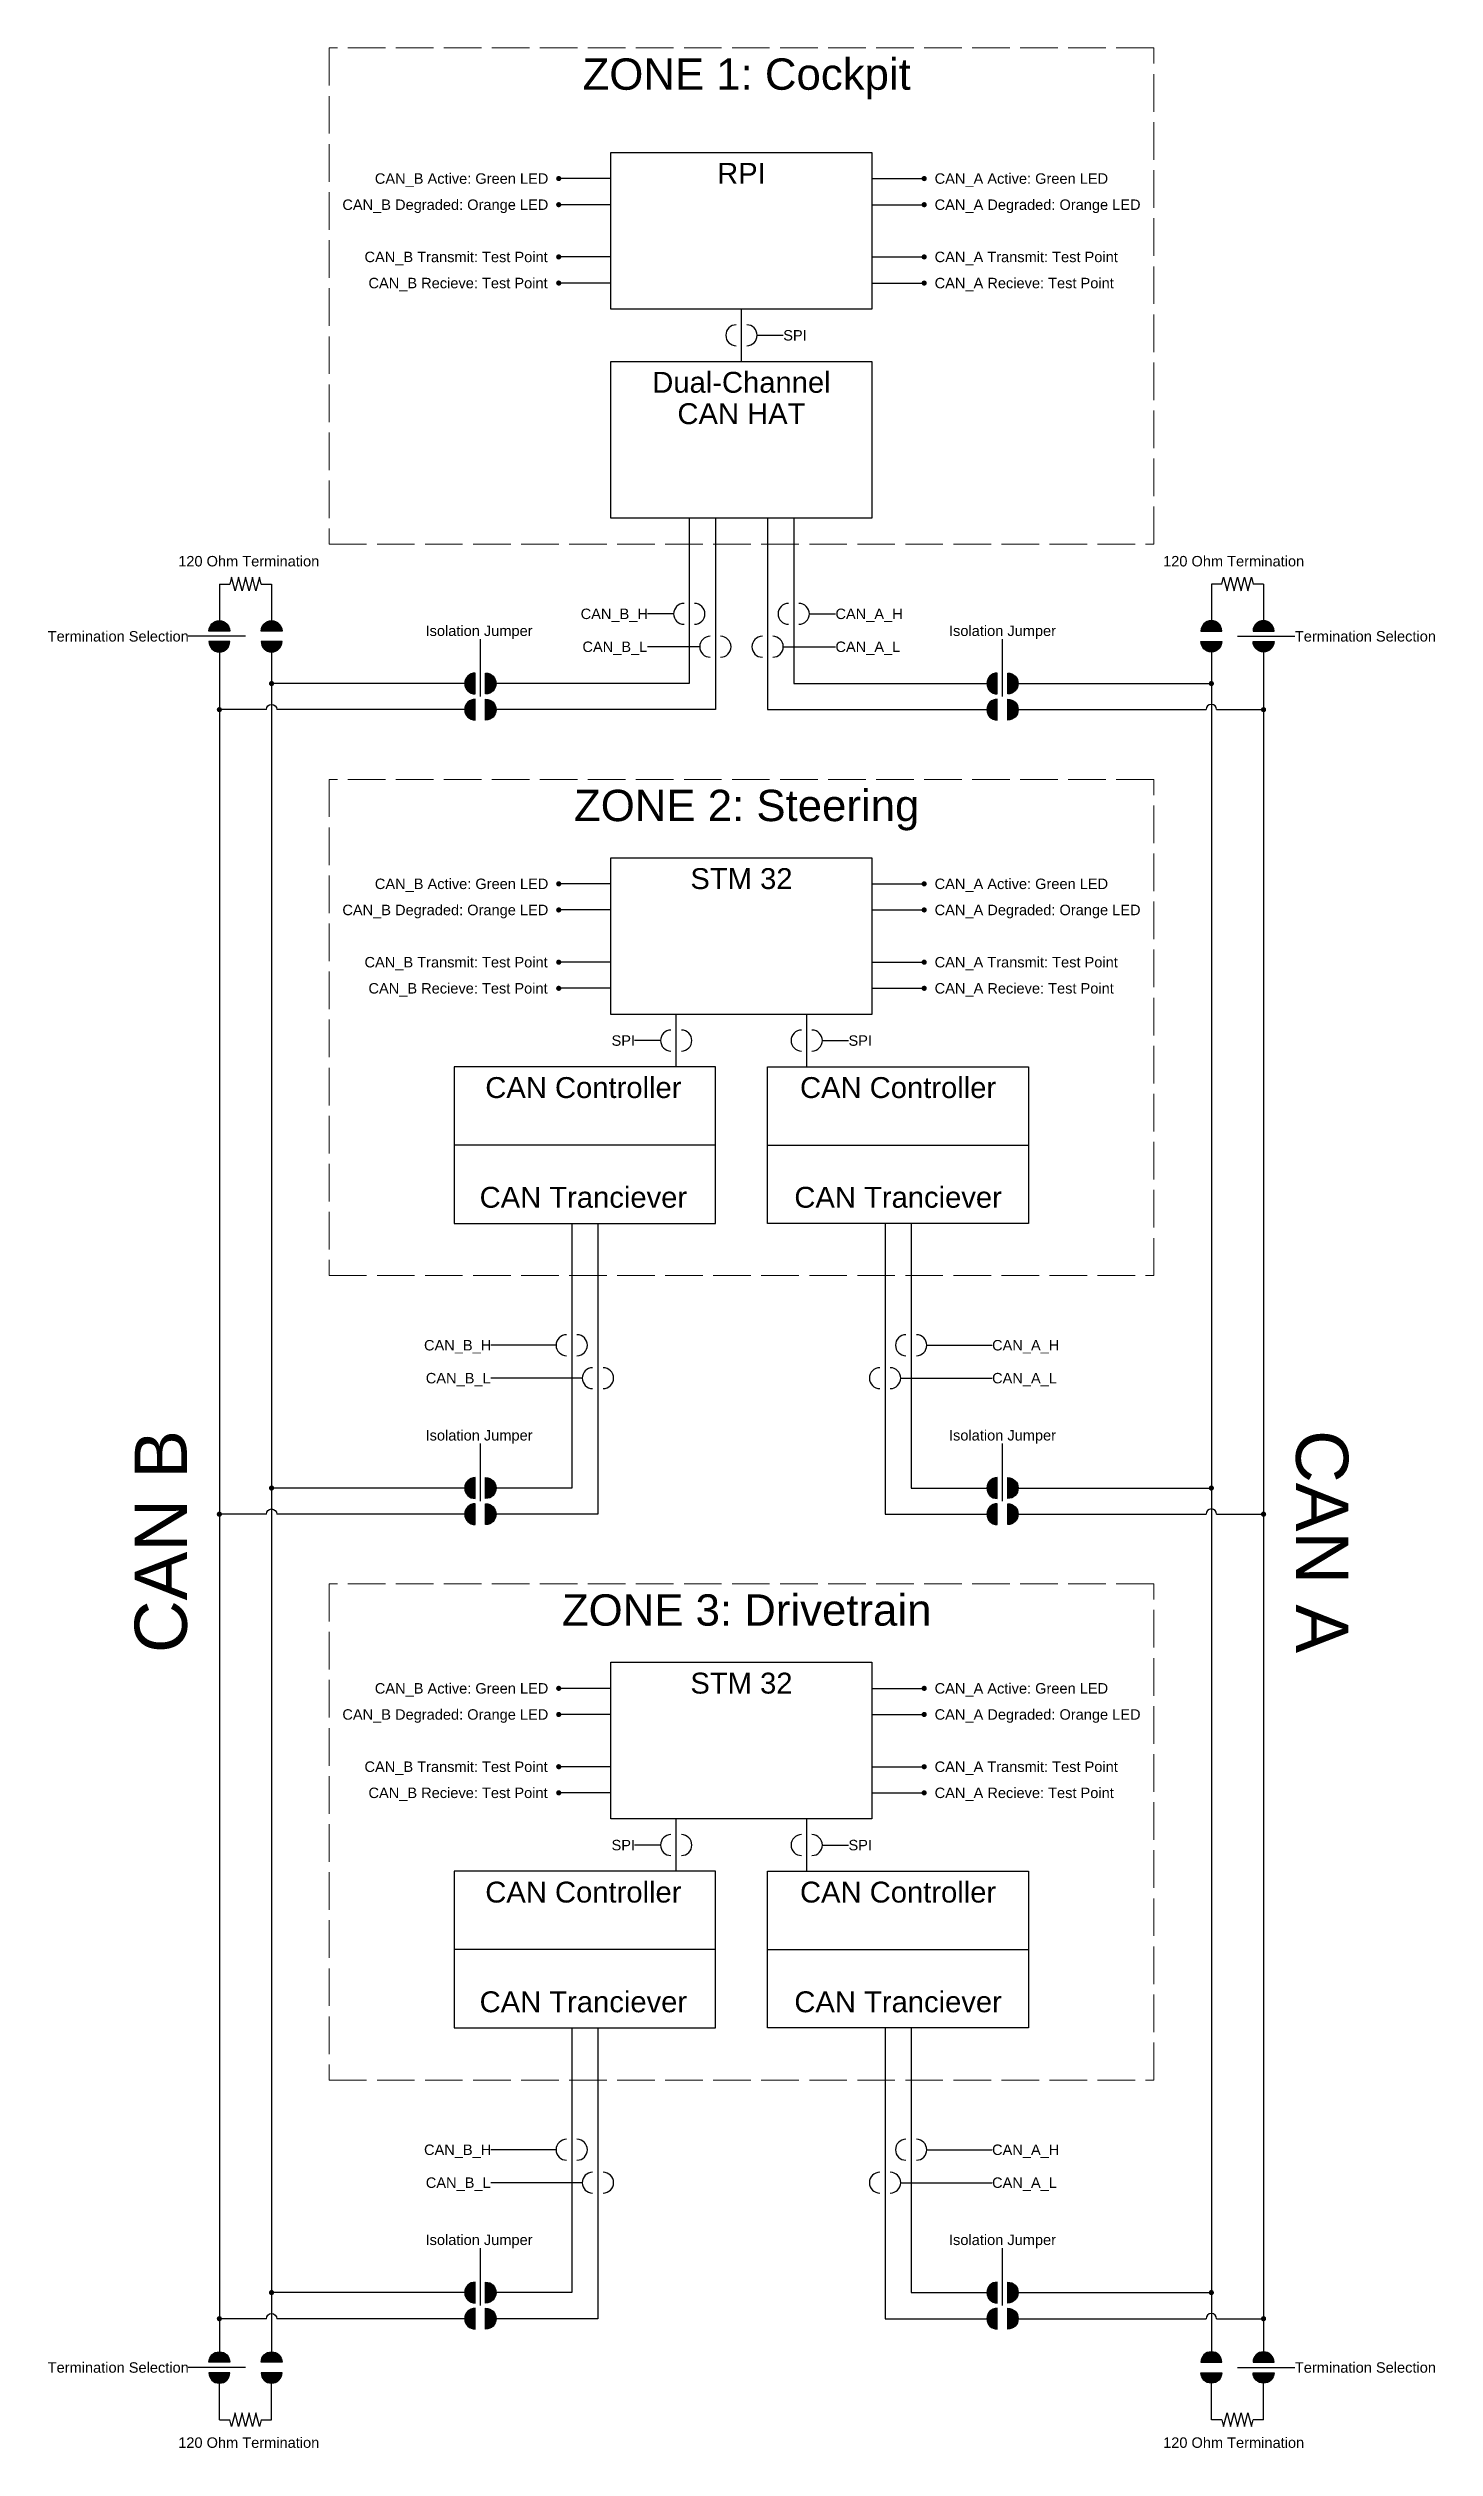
# Model space of a CAD drawing. Header units: inches. Extents: x 28.3 to 41.5, y 43 to 66.
import ezdxf
from ezdxf.enums import TextEntityAlignment as Align

# ---------------------------------------------------------------- set-up
doc = ezdxf.new("R2010")
doc.units = ezdxf.units.IN
doc.header["$LTSCALE"] = 0.03
doc.header["$MEASUREMENT"] = 0
doc.linetypes.add('ACAD_ISO02W100', pattern=[15, 12, -3])
for name, color, linetype in [('Lables', 7, 'Continuous'), ('Module', 1, 'Continuous'), ('Wires', 2, 'Continuous')]:
    doc.layers.add(name, color=color, linetype=linetype)
doc.layers.add('Zones', color=7, linetype='ACAD_ISO02W100', lineweight=0)
doc.styles.get("Standard").update_dxf_attribs({"font": 'Arial.ttf'})

# ---------------------------------------------------------------- blocks, each defined once
blk = doc.blocks.new('Dot')
at = {"layer": 'Wires'}
h = blk.add_hatch(color=256, dxfattribs=at)
h.dxf.hatch_style = 1
h.paths.add_polyline_path([(-0.05, 0), (0.05, 0, 1)])
h.paths.add_polyline_path([(0, 0), (-0.05, 0, 0.414214), (0, -0.05)])
h.paths.add_polyline_path([(0.05, 0), (0, 0), (0, -0.05, 0.414214)])
blk = doc.blocks.new('Bump')
at = {"layer": 'Wires'}
blk.add_arc((0, 0), 0.1, 0, 180, dxfattribs=at)

msp = doc.modelspace()

# ---------------------------------------------------------------- hatches: boundary and pattern name
at = {"layer": 'Wires'}
h = msp.add_hatch(color=256, dxfattribs=at)
h.dxf.hatch_style = 1
h.paths.add_polyline_path([(30, 60.421, 1), (29.8, 60.421)])
h = msp.add_hatch(color=256, dxfattribs=at)
h.dxf.hatch_style = 1
h.paths.add_polyline_path([(30.5, 60.421, 1), (30.3, 60.421)])
h = msp.add_hatch(color=256, dxfattribs=at)
h.dxf.hatch_style = 1
h.paths.add_polyline_path([(39.5, 60.421, 1), (39.3, 60.421)])
h = msp.add_hatch(color=256, dxfattribs=at)
h.dxf.hatch_style = 1
h.paths.add_polyline_path([(40, 60.421, 1), (39.8, 60.421)])
h = msp.add_hatch(color=256, dxfattribs=at)
h.dxf.hatch_style = 1
h.paths.add_polyline_path([(29.9, 60.321), (29.9, 60.221, 0.414214), (30, 60.321)])
h.paths.add_polyline_path([(29.8, 60.321, 0.414214), (29.9, 60.221), (29.9, 60.321)])
h = msp.add_hatch(color=256, dxfattribs=at)
h.dxf.hatch_style = 1
h.paths.add_polyline_path([(30.4, 60.321), (30.4, 60.221, 0.414214), (30.5, 60.321)])
h.paths.add_polyline_path([(30.3, 60.321, 0.414214), (30.4, 60.221), (30.4, 60.321)])
h = msp.add_hatch(color=256, dxfattribs=at)
h.dxf.hatch_style = 1
h.paths.add_polyline_path([(39.4, 60.321), (39.4, 60.221, -0.414214), (39.3, 60.321)])
h.paths.add_polyline_path([(39.5, 60.321, -0.414214), (39.4, 60.221), (39.4, 60.321)])
h = msp.add_hatch(color=256, dxfattribs=at)
h.dxf.hatch_style = 1
h.paths.add_polyline_path([(39.9, 60.321), (39.9, 60.221, -0.414214), (39.8, 60.321)])
h.paths.add_polyline_path([(40, 60.321, -0.414214), (39.9, 60.221), (39.9, 60.321)])
h = msp.add_hatch(color=256, dxfattribs=at)
h.dxf.hatch_style = 1
h.paths.add_polyline_path([(32.35, 59.919), (32.25, 59.919, 0.414214), (32.35, 59.819)])
h.paths.add_polyline_path([(32.35, 60.019, 0.414214), (32.25, 59.919), (32.35, 59.919)])
h = msp.add_hatch(color=256, dxfattribs=at)
h.dxf.hatch_style = 1
h.paths.add_polyline_path([(32.45, 59.819, 0.414214), (32.55, 59.919), (32.45, 59.919)])
h.paths.add_polyline_path([(32.45, 59.919), (32.55, 59.919, 0.414214), (32.45, 60.019)])
h = msp.add_hatch(color=256, dxfattribs=at)
h.dxf.hatch_style = 1
h.paths.add_polyline_path([(37.35, 59.919), (37.25, 59.919, 0.414214), (37.35, 59.819)])
h.paths.add_polyline_path([(37.35, 60.019, 0.414214), (37.25, 59.919), (37.35, 59.919)])
h = msp.add_hatch(color=256, dxfattribs=at)
h.dxf.hatch_style = 1
h.paths.add_polyline_path([(37.45, 59.919), (37.55, 59.919, -0.414214), (37.45, 59.819)])
h.paths.add_polyline_path([(37.45, 60.019, -0.414214), (37.55, 59.919), (37.45, 59.919)])
h = msp.add_hatch(color=256, dxfattribs=at)
h.dxf.hatch_style = 1
h.paths.add_polyline_path([(32.35, 59.669), (32.25, 59.669, 0.414214), (32.35, 59.569)])
h.paths.add_polyline_path([(32.35, 59.769, 0.414214), (32.25, 59.669), (32.35, 59.669)])
h = msp.add_hatch(color=256, dxfattribs=at)
h.dxf.hatch_style = 1
h.paths.add_polyline_path([(32.45, 59.769), (32.45, 59.569, 1)])
h = msp.add_hatch(color=256, dxfattribs=at)
h.dxf.hatch_style = 1
h.paths.add_polyline_path([(37.35, 59.569), (37.35, 59.769, 1)])
h = msp.add_hatch(color=256, dxfattribs=at)
h.dxf.hatch_style = 1
h.paths.add_polyline_path([(37.45, 59.669), (37.55, 59.669, -0.414214), (37.45, 59.569)])
h.paths.add_polyline_path([(37.45, 59.769, -0.414214), (37.55, 59.669), (37.45, 59.669)])
h = msp.add_hatch(color=256, dxfattribs=at)
h.dxf.hatch_style = 1
h.paths.add_polyline_path([(32.35, 52.219), (32.25, 52.219, 0.414214), (32.35, 52.119)])
h.paths.add_polyline_path([(32.35, 52.319, 0.414214), (32.25, 52.219), (32.35, 52.219)])
h = msp.add_hatch(color=256, dxfattribs=at)
h.dxf.hatch_style = 1
h.paths.add_polyline_path([(32.45, 52.119, 0.414214), (32.55, 52.219), (32.45, 52.219)])
h.paths.add_polyline_path([(32.45, 52.219), (32.55, 52.219, 0.414214), (32.45, 52.319)])
h = msp.add_hatch(color=256, dxfattribs=at)
h.dxf.hatch_style = 1
h.paths.add_polyline_path([(37.35, 52.219), (37.25, 52.219, 0.414214), (37.35, 52.119)])
h.paths.add_polyline_path([(37.35, 52.319, 0.414214), (37.25, 52.219), (37.35, 52.219)])
h = msp.add_hatch(color=256, dxfattribs=at)
h.dxf.hatch_style = 1
h.paths.add_polyline_path([(37.45, 52.219), (37.55, 52.219, -0.414214), (37.45, 52.119)])
h.paths.add_polyline_path([(37.45, 52.319, -0.414214), (37.55, 52.219), (37.45, 52.219)])
h = msp.add_hatch(color=256, dxfattribs=at)
h.dxf.hatch_style = 1
h.paths.add_polyline_path([(32.35, 51.969), (32.25, 51.969, 0.414214), (32.35, 51.869)])
h.paths.add_polyline_path([(32.35, 52.069, 0.414214), (32.25, 51.969), (32.35, 51.969)])
h = msp.add_hatch(color=256, dxfattribs=at)
h.dxf.hatch_style = 1
h.paths.add_polyline_path([(32.45, 51.869, 1), (32.45, 52.069)])
h = msp.add_hatch(color=256, dxfattribs=at)
h.dxf.hatch_style = 1
h.paths.add_polyline_path([(37.35, 52.069, 1), (37.35, 51.869)])
h = msp.add_hatch(color=256, dxfattribs=at)
h.dxf.hatch_style = 1
h.paths.add_polyline_path([(37.45, 51.969), (37.55, 51.969, -0.414214), (37.45, 51.869)])
h.paths.add_polyline_path([(37.45, 52.069, -0.414214), (37.55, 51.969), (37.45, 51.969)])
h = msp.add_hatch(color=256, dxfattribs=at)
h.dxf.hatch_style = 1
h.paths.add_polyline_path([(32.35, 44.519), (32.25, 44.519, 0.414214), (32.35, 44.419)])
h.paths.add_polyline_path([(32.35, 44.619, 0.414214), (32.25, 44.519), (32.35, 44.519)])
h = msp.add_hatch(color=256, dxfattribs=at)
h.dxf.hatch_style = 1
h.paths.add_polyline_path([(32.45, 44.419, 0.414214), (32.55, 44.519), (32.45, 44.519)])
h.paths.add_polyline_path([(32.45, 44.519), (32.55, 44.519, 0.414214), (32.45, 44.619)])
h = msp.add_hatch(color=256, dxfattribs=at)
h.dxf.hatch_style = 1
h.paths.add_polyline_path([(37.35, 44.519), (37.25, 44.519, 0.414214), (37.35, 44.419)])
h.paths.add_polyline_path([(37.35, 44.619, 0.414214), (37.25, 44.519), (37.35, 44.519)])
h = msp.add_hatch(color=256, dxfattribs=at)
h.dxf.hatch_style = 1
h.paths.add_polyline_path([(37.45, 44.519), (37.55, 44.519, -0.414214), (37.45, 44.419)])
h.paths.add_polyline_path([(37.45, 44.619, -0.414214), (37.55, 44.519), (37.45, 44.519)])
h = msp.add_hatch(color=256, dxfattribs=at)
h.dxf.hatch_style = 1
h.paths.add_polyline_path([(32.35, 44.269), (32.25, 44.269, 0.414214), (32.35, 44.169)])
h.paths.add_polyline_path([(32.35, 44.369, 0.414214), (32.25, 44.269), (32.35, 44.269)])
h = msp.add_hatch(color=256, dxfattribs=at)
h.dxf.hatch_style = 1
h.paths.add_polyline_path([(32.45, 44.169, 1), (32.45, 44.369)])
h = msp.add_hatch(color=256, dxfattribs=at)
h.dxf.hatch_style = 1
h.paths.add_polyline_path([(37.35, 44.369, 1), (37.35, 44.169)])
h = msp.add_hatch(color=256, dxfattribs=at)
h.dxf.hatch_style = 1
h.paths.add_polyline_path([(37.45, 44.269), (37.55, 44.269, -0.414214), (37.45, 44.169)])
h.paths.add_polyline_path([(37.45, 44.369, -0.414214), (37.55, 44.269), (37.45, 44.269)])
h = msp.add_hatch(color=256, dxfattribs=at)
h.dxf.hatch_style = 1
h.paths.add_polyline_path([(29.9, 43.852), (29.9, 43.952, -0.414214), (30, 43.852)])
h.paths.add_polyline_path([(29.8, 43.852, -0.414214), (29.9, 43.952), (29.9, 43.852)])
h = msp.add_hatch(color=256, dxfattribs=at)
h.dxf.hatch_style = 1
h.paths.add_polyline_path([(30.4, 43.852), (30.4, 43.952, -0.414214), (30.5, 43.852)])
h.paths.add_polyline_path([(30.3, 43.852, -0.414214), (30.4, 43.952), (30.4, 43.852)])
h = msp.add_hatch(color=256, dxfattribs=at)
h.dxf.hatch_style = 1
h.paths.add_polyline_path([(39.4, 43.852), (39.4, 43.952, 0.414214), (39.3, 43.852)])
h.paths.add_polyline_path([(39.5, 43.852, 0.414214), (39.4, 43.952), (39.4, 43.852)])
h = msp.add_hatch(color=256, dxfattribs=at)
h.dxf.hatch_style = 1
h.paths.add_polyline_path([(39.9, 43.852), (39.9, 43.952, 0.414214), (39.8, 43.852)])
h.paths.add_polyline_path([(40, 43.852, 0.414214), (39.9, 43.952), (39.9, 43.852)])
h = msp.add_hatch(color=256, dxfattribs=at)
h.dxf.hatch_style = 1
h.paths.add_polyline_path([(29.8, 43.752, 1), (30, 43.752)])
h = msp.add_hatch(color=256, dxfattribs=at)
h.dxf.hatch_style = 1
h.paths.add_polyline_path([(30.3, 43.752, 1), (30.5, 43.752)])
h = msp.add_hatch(color=256, dxfattribs=at)
h.dxf.hatch_style = 1
h.paths.add_polyline_path([(39.3, 43.752, 1), (39.5, 43.752)])
h = msp.add_hatch(color=256, dxfattribs=at)
h.dxf.hatch_style = 1
h.paths.add_polyline_path([(39.8, 43.752, 1), (40, 43.752)])

# ---------------------------------------------------------------- linework, layer by layer
at = {"layer": 'Lables'}
for p, q in [((35.05, 63.252), (35.3, 63.252)), ((34.25, 60.586), (34, 60.586)), ((35.55, 60.586), (35.8, 60.586)), ((30.15, 60.371), (29.6, 60.371)), ((32.4, 59.794), (32.4, 60.344)), ((34.5, 60.271), (34, 60.271)), ((35.3, 60.271), (35.8, 60.271)), ((37.4, 59.794), (37.4, 60.344)), ((39.65, 60.371), (40.2, 60.371)), ((34.125, 56.502), (33.875, 56.502)), ((35.675, 56.502), (35.925, 56.502)), ((33.125, 53.586), (32.5, 53.586)), ((36.675, 53.586), (37.3, 53.586)), ((33.375, 53.271), (32.5, 53.271)), ((36.425, 53.271), (37.3, 53.271)), ((32.4, 52.094), (32.4, 52.644)), ((37.4, 52.094), (37.4, 52.644)), ((34.125, 48.802), (33.875, 48.802)), ((35.675, 48.802), (35.925, 48.802)), ((33.125, 45.886), (32.5, 45.886)), ((36.675, 45.886), (37.3, 45.886)), ((33.375, 45.571), (32.5, 45.571)), ((36.425, 45.571), (37.3, 45.571)), ((32.4, 44.394), (32.4, 44.944)), ((37.4, 44.394), (37.4, 44.944)), ((30.15, 43.802), (29.6, 43.802)), ((39.65, 43.802), (40.2, 43.802))]:
    msp.add_line(p, q, dxfattribs=at)
for centre, start, end in [((34.85, 63.252), 90, 270), ((34.95, 63.252), 270, 90), ((34.35, 60.586), 90, 270), ((34.45, 60.586), 270, 90), ((35.35, 60.586), 90, 270), ((35.45, 60.586), 270, 90), ((34.6, 60.271), 90, 270), ((34.7, 60.271), 270, 90), ((35.1, 60.271), 90, 270), ((35.2, 60.271), 270, 90), ((34.225, 56.502), 90, 270), ((34.325, 56.502), 270, 90), ((35.475, 56.502), 90, 270), ((35.575, 56.502), 270, 90), ((33.225, 53.586), 90, 270), ((33.325, 53.586), 270, 90), ((36.475, 53.586), 90, 270), ((36.575, 53.586), 270, 90), ((33.475, 53.271), 90, 270), ((33.575, 53.271), 270, 90), ((36.225, 53.271), 90, 270), ((36.325, 53.271), 270, 90), ((34.225, 48.802), 90, 270), ((34.325, 48.802), 270, 90), ((35.475, 48.802), 90, 270), ((35.575, 48.802), 270, 90), ((33.225, 45.886), 90, 270), ((33.325, 45.886), 270, 90), ((36.475, 45.886), 90, 270), ((36.575, 45.886), 270, 90), ((33.475, 45.571), 90, 270), ((33.575, 45.571), 270, 90), ((36.225, 45.571), 90, 270), ((36.325, 45.571), 270, 90)]:
    msp.add_arc(centre, 0.1, start, end, dxfattribs=at)
at = {"layer": 'Module'}
for p, q in [((34.65, 56.252), (32.15, 56.252)), ((32.15, 56.252), (32.15, 54.752)), ((34.65, 54.752), (34.65, 56.252)), ((35.15, 56.252), (37.65, 56.252)), ((35.15, 54.752), (35.15, 56.252)), ((37.65, 56.252), (37.65, 54.752)), ((34.65, 55.502), (32.15, 55.502)), ((35.15, 55.502), (37.65, 55.502)), ((32.15, 54.752), (34.65, 54.752)), ((37.65, 54.752), (35.15, 54.752)), ((34.65, 48.552), (32.15, 48.552)), ((32.15, 48.552), (32.15, 47.052)), ((34.65, 47.052), (34.65, 48.552)), ((35.15, 48.552), (37.65, 48.552)), ((35.15, 47.052), (35.15, 48.552)), ((37.65, 48.552), (37.65, 47.052)), ((34.65, 47.802), (32.15, 47.802)), ((35.15, 47.802), (37.65, 47.802)), ((32.15, 47.052), (34.65, 47.052)), ((37.65, 47.052), (35.15, 47.052))]:
    msp.add_line(p, q, dxfattribs=at)
for points in [[(33.65, 65.002), (36.15, 65.002), (36.15, 63.502), (33.65, 63.502)], [(33.65, 63.002), (36.15, 63.002), (36.15, 61.502), (33.65, 61.502)], [(33.65, 58.252), (36.15, 58.252), (36.15, 56.752), (33.65, 56.752)], [(33.65, 50.552), (36.15, 50.552), (36.15, 49.052), (33.65, 49.052)]]:
    msp.add_lwpolyline(points, close=True, dxfattribs=at)
at = {"layer": 'Wires'}
for p, q in [((33.65, 64.752), (33.15, 64.752)), ((36.15, 64.752), (36.65, 64.752)), ((33.65, 64.502), (33.15, 64.502)), ((36.15, 64.502), (36.65, 64.502)), ((33.65, 64.002), (33.15, 64.002)), ((36.15, 64.002), (36.65, 64.002)), ((33.65, 63.752), (33.15, 63.752)), ((36.15, 63.752), (36.65, 63.752)), ((34.9, 63.002), (34.9, 63.502)), ((34.4, 61.502), (34.4, 59.919)), ((34.65, 61.502), (34.65, 59.669)), ((35.15, 61.502), (35.15, 59.669)), ((35.4, 61.502), (35.4, 59.919)), ((29.9, 60.871), (29.9, 60.421)), ((29.9, 60.871), (30, 60.871)), ((30.3, 60.871), (30.4, 60.871)), ((30.4, 60.871), (30.4, 60.421)), ((39.4, 60.871), (39.4, 60.421)), ((39.5, 60.871), (39.4, 60.871)), ((39.9, 60.871), (39.8, 60.871)), ((39.9, 60.871), (39.9, 60.421)), ((29.9, 60.321), (29.9, 43.852)), ((30.4, 60.321), (30.4, 43.852)), ((39.4, 60.321), (39.4, 43.852)), ((39.9, 60.321), (39.9, 43.852)), ((32.35, 59.919), (30.4, 59.919)), ((34.4, 59.919), (32.45, 59.919)), ((35.4, 59.919), (37.35, 59.919)), ((37.45, 59.919), (39.4, 59.919)), ((30.35, 59.669), (29.9, 59.669)), ((32.35, 59.669), (30.45, 59.669)), ((34.65, 59.669), (32.45, 59.669)), ((35.15, 59.669), (37.35, 59.669)), ((37.45, 59.669), (39.35, 59.669)), ((39.45, 59.669), (39.9, 59.669)), ((33.65, 58.002), (33.15, 58.002)), ((36.15, 58.002), (36.65, 58.002)), ((33.65, 57.752), (33.15, 57.752)), ((36.15, 57.752), (36.65, 57.752)), ((33.65, 57.252), (33.15, 57.252)), ((36.15, 57.252), (36.65, 57.252)), ((33.65, 57.002), (33.15, 57.002)), ((36.15, 57.002), (36.65, 57.002)), ((34.275, 56.252), (34.275, 56.752)), ((35.525, 56.252), (35.525, 56.752)), ((33.275, 54.752), (33.275, 52.219)), ((33.525, 54.752), (33.525, 51.969)), ((36.275, 54.752), (36.275, 51.969)), ((36.525, 54.752), (36.525, 52.219)), ((32.35, 52.219), (30.4, 52.219)), ((33.275, 52.219), (32.45, 52.219)), ((36.525, 52.219), (37.35, 52.219)), ((37.45, 52.219), (39.4, 52.219)), ((30.35, 51.969), (29.9, 51.969)), ((32.35, 51.969), (30.45, 51.969)), ((33.525, 51.969), (32.45, 51.969)), ((36.275, 51.969), (37.35, 51.969)), ((37.45, 51.969), (39.35, 51.969)), ((39.45, 51.969), (39.9, 51.969)), ((33.65, 50.302), (33.15, 50.302)), ((36.15, 50.302), (36.65, 50.302)), ((33.65, 50.052), (33.15, 50.052)), ((36.15, 50.052), (36.65, 50.052)), ((33.65, 49.552), (33.15, 49.552)), ((36.15, 49.552), (36.65, 49.552)), ((33.65, 49.302), (33.15, 49.302)), ((36.15, 49.302), (36.65, 49.302)), ((34.275, 48.552), (34.275, 49.052)), ((35.525, 48.552), (35.525, 49.052)), ((33.275, 47.052), (33.275, 44.519)), ((33.525, 47.052), (33.525, 44.269)), ((36.275, 47.052), (36.275, 44.269)), ((36.525, 47.052), (36.525, 44.519)), ((32.35, 44.519), (30.4, 44.519)), ((33.275, 44.519), (32.45, 44.519)), ((36.525, 44.519), (37.35, 44.519)), ((37.45, 44.519), (39.4, 44.519)), ((30.35, 44.269), (29.9, 44.269)), ((32.35, 44.269), (30.45, 44.269)), ((33.525, 44.269), (32.45, 44.269)), ((36.275, 44.269), (37.35, 44.269)), ((37.45, 44.269), (39.35, 44.269)), ((39.45, 44.269), (39.9, 44.269)), ((29.9, 43.302), (29.9, 43.752)), ((30.4, 43.302), (30.4, 43.752)), ((39.4, 43.302), (39.4, 43.752)), ((39.9, 43.302), (39.9, 43.752)), ((29.9, 43.302), (30, 43.302)), ((30.3, 43.302), (30.4, 43.302)), ((39.5, 43.302), (39.4, 43.302)), ((39.9, 43.302), (39.8, 43.302))]:
    msp.add_line(p, q, dxfattribs=at)
for points in [[(30.3, 60.871), (30.284, 60.936), (30.25, 60.806), (30.217, 60.936), (30.184, 60.806), (30.15, 60.936), (30.117, 60.806), (30.084, 60.936), (30.05, 60.806), (30.017, 60.936), (30, 60.871)], [(39.5, 60.871), (39.517, 60.936), (39.55, 60.806), (39.584, 60.936), (39.617, 60.806), (39.65, 60.936), (39.684, 60.806), (39.717, 60.936), (39.75, 60.806), (39.784, 60.936), (39.8, 60.871)], [(30.3, 43.302), (30.284, 43.236), (30.25, 43.367), (30.217, 43.236), (30.184, 43.367), (30.15, 43.236), (30.117, 43.367), (30.084, 43.236), (30.05, 43.367), (30.017, 43.236), (30, 43.302)], [(39.5, 43.302), (39.517, 43.236), (39.55, 43.367), (39.584, 43.236), (39.617, 43.367), (39.65, 43.236), (39.684, 43.367), (39.717, 43.236), (39.75, 43.367), (39.784, 43.236), (39.8, 43.302)]]:
    msp.add_lwpolyline(points, dxfattribs=at)
for points in [[(30, 60.421), (29.8, 60.421, -1)], [(30.5, 60.421), (30.3, 60.421, -1)], [(39.3, 60.421), (39.5, 60.421, 1)], [(39.8, 60.421), (40, 60.421, 1)], [(30, 60.321), (29.8, 60.321, 1)], [(30.5, 60.321), (30.3, 60.321, 1)], [(39.3, 60.321), (39.5, 60.321, -1)], [(39.8, 60.321), (40, 60.321, -1)], [(32.35, 59.819), (32.35, 60.019, 1)], [(32.45, 59.819), (32.45, 60.019, -1)], [(37.35, 59.819), (37.35, 60.019, 1)], [(37.45, 59.819), (37.45, 60.019, -1)], [(32.35, 59.569), (32.35, 59.769, 1)], [(32.45, 59.569), (32.45, 59.769, -1)], [(37.35, 59.569), (37.35, 59.769, 1)], [(37.45, 59.569), (37.45, 59.769, -1)], [(32.35, 52.119), (32.35, 52.319, 1)], [(32.45, 52.119), (32.45, 52.319, -1)], [(37.35, 52.119), (37.35, 52.319, 1)], [(37.45, 52.119), (37.45, 52.319, -1)], [(32.35, 51.869), (32.35, 52.069, 1)], [(32.45, 51.869), (32.45, 52.069, -1)], [(37.35, 51.869), (37.35, 52.069, 1)], [(37.45, 51.869), (37.45, 52.069, -1)], [(32.35, 44.419), (32.35, 44.619, 1)], [(32.45, 44.419), (32.45, 44.619, -1)], [(37.35, 44.419), (37.35, 44.619, 1)], [(37.45, 44.419), (37.45, 44.619, -1)], [(32.35, 44.169), (32.35, 44.369, 1)], [(32.45, 44.169), (32.45, 44.369, -1)], [(37.35, 44.169), (37.35, 44.369, 1)], [(37.45, 44.169), (37.45, 44.369, -1)], [(30, 43.852), (29.8, 43.852, -1)], [(30.5, 43.852), (30.3, 43.852, -1)], [(39.3, 43.852), (39.5, 43.852, 1)], [(39.8, 43.852), (40, 43.852, 1)], [(30, 43.752), (29.8, 43.752, 1)], [(30.5, 43.752), (30.3, 43.752, 1)], [(39.3, 43.752), (39.5, 43.752, -1)], [(39.8, 43.752), (40, 43.752, -1)]]:
    msp.add_lwpolyline(points, format="xyb", close=True, dxfattribs=at)
at = {"layer": 'Zones'}
for points in [[(38.85, 61.252), (38.85, 66.002), (30.95, 66.002), (30.95, 61.252)], [(38.85, 54.252), (38.85, 59.002), (30.95, 59.002), (30.95, 54.252)], [(38.85, 46.552), (38.85, 51.302), (30.95, 51.302), (30.95, 46.552)]]:
    msp.add_lwpolyline(points, close=True, dxfattribs=at)

# ---------------------------------------------------------------- block references
at = {"layer": 'Wires', "yscale": 0.5, "zscale": 0.5}
for name, p, xscale in [('Dot', (33.15, 64.752), -0.5), ('Dot', (36.65, 64.752), 0.5), ('Dot', (33.15, 64.502), -0.5), ('Dot', (36.65, 64.502), 0.5), ('Dot', (33.15, 64.002), -0.5), ('Dot', (36.65, 64.002), 0.5), ('Dot', (33.15, 63.752), -0.5), ('Dot', (36.65, 63.752), 0.5), ('Dot', (30.4, 59.919), -0.5), ('Dot', (39.4, 59.919), 0.5), ('Dot', (29.9, 59.669), -0.5), ('Bump', (30.4, 59.669), -0.5), ('Bump', (39.4, 59.669), 0.5), ('Dot', (39.9, 59.669), 0.5), ('Dot', (33.15, 58.002), -0.5), ('Dot', (36.65, 58.002), 0.5), ('Dot', (33.15, 57.752), -0.5), ('Dot', (36.65, 57.752), 0.5), ('Dot', (33.15, 57.252), -0.5), ('Dot', (36.65, 57.252), 0.5), ('Dot', (33.15, 57.002), -0.5), ('Dot', (36.65, 57.002), 0.5), ('Dot', (30.4, 52.219), -0.5), ('Dot', (39.4, 52.219), 0.5), ('Dot', (29.9, 51.969), -0.5), ('Bump', (30.4, 51.969), -0.5), ('Bump', (39.4, 51.969), 0.5), ('Dot', (39.9, 51.969), 0.5), ('Dot', (33.15, 50.302), -0.5), ('Dot', (36.65, 50.302), 0.5), ('Dot', (33.15, 50.052), -0.5), ('Dot', (36.65, 50.052), 0.5), ('Dot', (33.15, 49.552), -0.5), ('Dot', (36.65, 49.552), 0.5), ('Dot', (33.15, 49.302), -0.5), ('Dot', (36.65, 49.302), 0.5), ('Dot', (30.4, 44.519), -0.5), ('Dot', (39.4, 44.519), 0.5), ('Dot', (29.9, 44.269), -0.5), ('Bump', (30.4, 44.269), -0.5), ('Bump', (39.4, 44.269), 0.5), ('Dot', (39.9, 44.269), 0.5)]:
    msp.add_blockref(name, p, dxfattribs=dict(at, xscale=xscale))

# ---------------------------------------------------------------- texts
at = {"layer": 'Lables'}
for s, p in [('CAN_B Active: Green LED', (31.389, 64.752)), ('CAN_A Active: Green LED', (36.75, 64.752)), ('CAN_B Degraded: Orange LED', (31.078, 64.502)), ('CAN_A Degraded: Orange LED', (36.75, 64.502)), ('CAN_B Transmit: Test Point', (31.29, 64.002)), ('CAN_A Transmit: Test Point', (36.75, 64.002)), ('CAN_B Recieve: Test Point', (31.328, 63.752)), ('CAN_A Recieve: Test Point', (36.75, 63.752)), ('SPI', (35.3, 63.252)), ('120 Ohm Termination', (29.506, 61.09)), ('120 Ohm Termination', (38.938, 61.09)), ('Termination Selection', (28.256, 60.371)), ('CAN_B_H', (33.36, 60.586)), ('CAN_A_H', (35.8, 60.586)), ('Termination Selection', (40.2, 60.371)), ('CAN_B_L', (33.377, 60.271)), ('CAN_A_L', (35.8, 60.271)), ('CAN_B Active: Green LED', (31.389, 58.002)), ('CAN_A Active: Green LED', (36.75, 58.002)), ('CAN_B Degraded: Orange LED', (31.078, 57.752)), ('CAN_A Degraded: Orange LED', (36.75, 57.752)), ('CAN_B Transmit: Test Point', (31.29, 57.252)), ('CAN_A Transmit: Test Point', (36.75, 57.252)), ('CAN_B Recieve: Test Point', (31.328, 57.002)), ('CAN_A Recieve: Test Point', (36.75, 57.002)), ('SPI', (33.656, 56.502)), ('SPI', (35.925, 56.502)), ('CAN_B_H', (31.86, 53.586)), ('CAN_A_H', (37.3, 53.586)), ('CAN_B_L', (31.877, 53.271)), ('CAN_A_L', (37.3, 53.271)), ('CAN_B Active: Green LED', (31.389, 50.302)), ('CAN_A Active: Green LED', (36.75, 50.302)), ('CAN_B Degraded: Orange LED', (31.078, 50.052)), ('CAN_A Degraded: Orange LED', (36.75, 50.052)), ('CAN_B Transmit: Test Point', (31.29, 49.552)), ('CAN_A Transmit: Test Point', (36.75, 49.552)), ('CAN_B Recieve: Test Point', (31.328, 49.302)), ('CAN_A Recieve: Test Point', (36.75, 49.302)), ('SPI', (33.656, 48.802)), ('SPI', (35.925, 48.802)), ('CAN_B_H', (31.86, 45.886)), ('CAN_A_H', (37.3, 45.886)), ('CAN_B_L', (31.877, 45.571)), ('CAN_A_L', (37.3, 45.571)), ('Termination Selection', (28.256, 43.802)), ('Termination Selection', (40.2, 43.802)), ('120 Ohm Termination', (29.506, 43.083)), ('120 Ohm Termination', (38.938, 43.083))]:
    msp.add_text(s, height=0.1, dxfattribs=at).set_placement(p, align=Align.MIDDLE_LEFT)
for p in [(32.387, 60.344), (37.4, 60.344), (32.387, 52.644), (37.4, 52.644), (32.387, 44.944), (37.4, 44.944)]:
    msp.add_text('Isolation Jumper', height=0.1, dxfattribs=at).set_placement(p, align=Align.BOTTOM_CENTER)
at = {"layer": 'Module', "color": 7}
for s, p in [('ZONE 1: Cockpit', (34.95, 65.902)), ('ZONE 2: Steering', (34.95, 58.902)), ('ZONE 3: Drivetrain', (34.95, 51.202))]:
    msp.add_text(s, height=0.3, dxfattribs=at).set_placement(p, align=Align.TOP_CENTER)
at = {"layer": 'Module'}
for s, p in [('RPI', (34.9, 64.902)), ('Dual-Channel', (34.9, 62.902)), ('CAN HAT', (34.9, 62.602)), ('STM 32', (34.9, 58.152)), ('CAN Controller', (33.386, 56.152)), ('CAN Controller', (36.4, 56.152)), ('CAN Tranciever', (33.386, 55.102)), ('CAN Tranciever', (36.4, 55.102)), ('STM 32', (34.9, 50.452)), ('CAN Controller', (33.386, 48.452)), ('CAN Controller', (36.4, 48.452)), ('CAN Tranciever', (33.386, 47.402)), ('CAN Tranciever', (36.4, 47.402))]:
    msp.add_text(s, height=0.2, dxfattribs=at).set_placement(p, align=Align.TOP_CENTER)
at = {"layer": 'Module', "color": 7}
for s, rotation, p in [('CAN B', 90, (29.089, 51.707)), ('CAN A', 270, (40.711, 51.707))]:
    msp.add_text(s, height=0.5, rotation=rotation, dxfattribs=at).set_placement(p, align=Align.TOP_CENTER)

doc.saveas('drawing.dxf')
